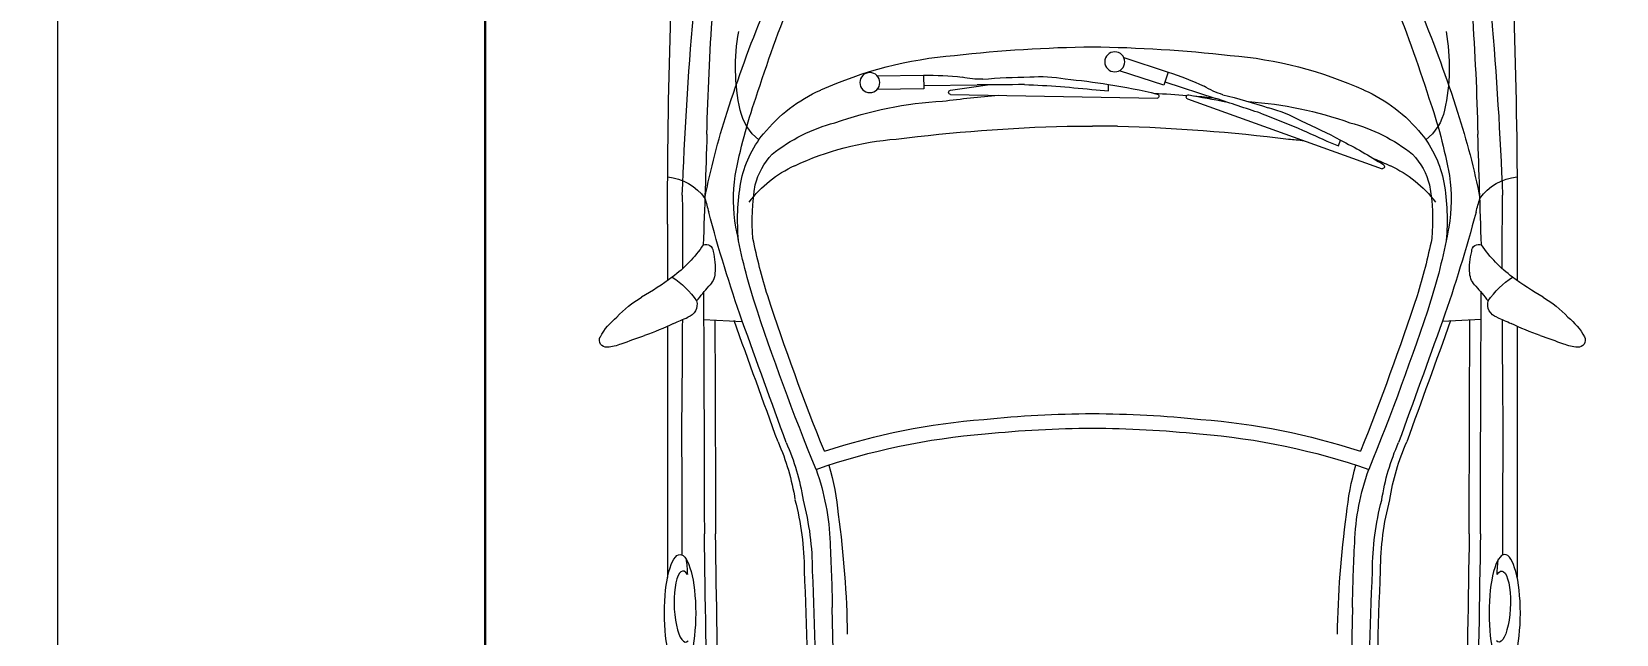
# Model space of a CAD drawing. Header units: metres. Extents: x 2865 to 2957, y -495 to -392.
# Drawn here: x 2878.449 to 2881.711, y -402.98 to -401.739 of the extents above; entities that cross this region are included whole.
import ezdxf

# ---------------------------------------------------------------- set-up
doc = ezdxf.new("R2010")
doc.units = ezdxf.units.M
doc.header["$LTSCALE"] = 12.7
doc.layers.get('Defpoints').update_dxf_attribs({"color": 140})
doc.layers.add('BLK_1_MAX_HEIGHT_CAL_SET_BACK', color=7, linetype='Continuous')
doc.layers.add('PARKING_SLOT', color=7, linetype='Continuous')
doc.styles.add('Annotative', font='ARIALN.TTF')
doc.dimstyles.new('BLD OUTER', dxfattribs={"dimscale": 0.096, "dimtxt": 3, "dimasz": 1.5, "dimexe": 1.524, "dimexo": 3.96875, "dimgap": 0.889, "dimtad": 0, "dimzin": 0, "dimdsep": 46, "dimtxsty": 'Annotative', "dimblk": 'OBLIQUE', "dimcen": 0, "dimdle": 1.5, "dimclrd": 256, "dimadec": 0, "dimazin": 0, "dimtfac": 1, "dimtofl": 0, "dimtmove": 0, "dimatfit": 3, "dimldrblk": 'OPEN', "dimfxl": 0, "dimtolj": 1, "dimtzin": 0, "dimlwd": 18, "dimlwe": 18, "dimarcsym": 0})

# ---------------------------------------------------------------- blocks, each defined once
blk = doc.blocks.new('A$C43C371B0')
at = {"color": 8, "lineweight": 15}
for p, q in [((1.8214, 0.8745), (1.3045, 0.8745)), ((2.0322, 0.8745), (1.9159, 0.8745)), ((1.8357, 0.8003), (1.8315, 0.7206)), ((2.2899, 0.1958), (2.1461, 0.5967)), ((2.193, 0.5065), (2.2051, 0.5106)), ((2.2027, 0.4829), (2.193, 0.5065)), ((2.325, 0.1492), (2.291, 0.2539)), ((2.2991, -0.292), (2.2911, 0.1338)), ((2.345, 0.1557), (2.3184, 0.147)), ((2.3184, 0.147), (2.348, 0.0557)), ((2.375, 0.0647), (2.345, 0.1557)), ((2.2337, 0.052), (2.2337, 0)), ((2.3083, 0.008), (2.3067, 0.0334)), ((2.3067, 0.0334), (2.3194, 0.0334)), ((2.2337, -0.052), (2.2337, 0)), ((2.3174, -0.3474), (2.3187, -0.2373)), ((2.3105, -0.3473), (2.3092, -0.4433)), ((2.3384, -0.3476), (2.3105, -0.3473)), ((2.3377, -0.4434), (2.3384, -0.3476)), ((1.8357, -0.8003), (1.8315, -0.7206)), ((1.8214, -0.8745), (1.3045, -0.8745)), ((2.0322, -0.8745), (1.9159, -0.8745))]:
    blk.add_line(p, q, dxfattribs=at)
for centre in [(2.3662, 0.0461), (2.3234, -0.4582)]:
    blk.add_circle(centre, 0.0206, dxfattribs=at)
for centre, radius, start, end in [((1.7928, 1.0002), 0.0146, 61.2679, 185.4052), ((1.7334, 0.8917), 0.1383, 39.1298, 61.2679), ((1.8866, 1.0091), 0.1088, 185.4052, 201.0799), ((1.6821, 0.8104), 0.2314, 30.5538, 46.7748), ((0.4673, 0.4619), 1.4124, 19.0007, 21.0799), ((2.3349, 1.105), 0.5629, 199.0007, 205.5462), ((2.4865, 1.2806), 0.7003, 210.2289, 216.4083), ((1.332, 0.6257), 0.5487, 22.1824, 25.5462), ((1.7621, 0.9724), 0.1934, 305.3682, 326.2525), ((2.1391, 1.023), 0.2678, 216.1724, 235.9633), ((2.0528, -11.7681), 12.6426, 86.41209, 90.09331), ((2.023, 0.8846), 0.1067, 305.5791, 354.4393), ((1.3081, 1.0478), 0.2144, 270.6486, 279.2775), ((1.3942, 22.7032), 21.8582, 269.88648, 270.56266), ((1.9508, 29.8123), 28.9684, 269.32362, 269.77138), ((1.8668, 0.842), 0.0282, 198.8413, 284.8367), ((1.9508, 29.8123), 28.9684, 269.97826, 270.2785), ((1.7878, -7.0722), 7.9224, 82.42566, 87.80232), ((2.5053, -76.4197), 77.2265, 90.824389, 91.428915), ((0.8747, 220.1774), 219.3792, 270.135671, 270.265464), ((2.8987, -2.3487), 3.2496, 105.0171, 109.1547), ((0.5611, -0.7985), 2.0799, 49.7789, 50.86), ((1.9325, 0.815), 0.038, 222.0009, 267.1344), ((1.9761, 0.7952), 0.0143, 269.0923, 24.0261), ((4.2651, 66.9618), 66.1999, 268.029762, 268.227396), ((1.8423, 1.6071), 0.8449, 284.7005, 286.7041), ((1.787, -0.7161), 1.543, 72.0494, 78.8612), ((2.0773, -4.9382), 5.7335, 83.5774, 88.59982), ((2.5053, -76.4427), 77.2265, 90.824389, 91.428915), ((0.8747, 220.1543), 219.3792, 270.135671, 270.250668), ((1.9416, 0.9149), 0.1383, 265.4027, 284.3253), ((1.4801, -1.7138), 2.5867, 67.5509, 72.3928), ((29.9848, -77.5669), 83.1957, 109.778631, 109.961665), ((29.9856, -77.5502), 83.1957, 109.778631, 109.961665), ((2.2438, -0.4881), 1.2411, 100.1096, 107.2792), ((2.0398, 0.2747), 0.4557, 80.1532, 95.2362), ((2.0833, 0.4032), 0.3355, 81.6697, 99.858), ((2.0772, 0.5054), 0.222, 50.7042, 79.4792), ((1.9329, -0.3409), 1.0943, 70.8711, 79.5208), ((2.2891, 0.6215), 0.1059, 102.1065, 142.116), ((2.3556, 0.3246), 0.4101, 79.783, 102.4929), ((3.5241, -4.3271), 5.2878, 108.1711, 112.1945), ((2.2438, -0.4881), 1.2111, 101.4895, 107.2792), ((2.0398, 0.2747), 0.4257, 80.1532, 95.0208), ((1.9348, 0.5147), 0.2387, 24.2907, 53.384), ((2.0768, 0.5536), 0.145, 46.8249, 75.7194), ((1.3453, -2.2593), 3.1002, 63.8373, 72.2299), ((3.5241, -4.3271), 5.2578, 108.1711, 111.8869), ((1.8948, 0.4379), 0.358, 14.9225, 38.2153), ((2.0195, 0.4317), 0.3155, 23.8282, 51.0817), ((1.3895, 1.0685), 0.4786, 278.9094, 293.7815), ((1.3904, 1.0851), 0.4786, 278.9094, 293.7815), ((0.9407, 9.5421), 8.9568, 270.17638, 272.41583), ((1.3181, 1.1422), 0.5655, 269.9297, 284.9133), ((1.3189, 1.1589), 0.5655, 269.9297, 284.9133), ((2.1506, 0.5969), 0.00448, 29.2388, 183.077), ((1.6089, 0.3586), 0.5999, 21.6547, 25.0683), ((1.349, 0.0801), 0.9582, 26.7006, 32.7982), ((0.9398, 9.5255), 8.9568, 270.17638, 272.41583), ((1.36, 1.033), 0.4931, 271.8026, 289.7596), ((0.2333, 0.1154), 1.3706, 4.4105, 19.3221), ((1.545, 0.2146), 0.8374, 4.7209, 24.2984), ((2.2074, -59.5416), 60.0848, 90.919987, 91.372608), ((1.1598, 2.4957), 1.9913, 270.7901, 277.9108), ((1.1554, 4.8929), 4.3584, 271.1476, 272.8944), ((1.3807, 1.0795), 0.5588, 275.4571, 286.0903), ((0.2333, 0.1154), 1.4006, 4.4267, 18.1511), ((1.5076, 0.2681), 0.7785, 3.9616, 19.6652), ((1.2269, -0.0174), 1.1116, 23.7198, 28.3594), ((0.4493, -0.3407), 1.9372, 20.7742, 25.1621), ((1.6089, 0.3586), 0.5999, 4.3073, 7.3853), ((1.9966, 0.2912), 0.2841, 14.3636, 29.1933), ((-1.4516, -0.0499), 3.6868, 1.5839, 7.0673), ((1.1759, -0.003), 1.1549, 13.6062, 18.4064), ((9.5046, 2.6806), 7.6109, 197.86037, 198.59332), ((-4.7346, -1.0437), 7.1414, 10.01658, 10.63543), ((2.455, 0.3158), 0.1634, 196.7404, 211.6651), ((-0.6654, -0.0505), 3.0632, 0.9445, 6.26), ((0.2819, 0.0375), 2.0214, 4.9046, 6.0596), ((1.7922, -0.0185), 0.5796, 17.4906, 25.3799), ((-0.6627, -0.0138), 2.2747, 0.3485, 5.9214), ((-0.6627, -0.0138), 2.3047, 0.3485, 5.9116), ((2.2938, 0.1975), 0.00426, 203.5538, 13.7973), ((0.2819, 0.0375), 2.0214, 2.5578, 4.4624), ((2.2954, 0.1326), 0.00448, 10.576, 164.4142), ((1.3706, -0.1006), 0.9582, 8.0378, 14.1354), ((1.2237, -0.1538), 1.1116, 5.057, 9.6966), ((-0.6627, 0.0138), 2.2747, 354.0786, 359.6515), ((0.3835, -0.2113), 1.9372, 2.1114, 6.4993), ((-0.6654, 0.0505), 3.0632, 353.74, 359.0555), ((-0.6627, 0.0138), 2.3047, 354.0884, 359.6515), ((-1.4516, 0.0499), 3.6868, 352.9327, 358.4161), ((2.0517, -0.1078), 0.2841, 355.7008, 10.5305), ((1.1801, -0.1239), 1.1549, 354.9434, 359.7436), ((9.9296, -0.2465), 7.6109, 179.19758, 179.93053), ((0.2819, -0.0375), 2.0214, 352.3023, 355.5701), ((0.2333, -0.1154), 1.3706, 340.6779, 355.5895), ((0.2333, -0.1154), 1.4006, 341.8489, 355.5733), ((-4.7527, 0.7816), 7.1414, 351.35379, 351.97263), ((2.4938, -0.2312), 0.1634, 178.0776, 193.0023), ((2.3033, -0.2917), 0.00426, 184.891, 355.1345), ((1.545, -0.2146), 0.8374, 335.7016, 355.2791), ((1.759, -0.3357), 0.5796, 358.8278, 6.7171), ((1.5076, -0.2681), 0.7785, 340.3348, 357.0419), ((1.6089, -0.3586), 0.5999, 334.9317, 355.6927), ((1.1598, -2.4957), 1.9913, 82.0892, 89.2099), ((2.2074, 59.5416), 60.0848, 268.627392, 269.080013), ((1.1554, -4.8929), 4.3584, 87.1056, 88.8524), ((1.36, -1.033), 0.4931, 70.2404, 88.1974), ((1.3807, -1.0795), 0.5588, 73.9097, 84.5429), ((3.5241, 4.3271), 5.2578, 248.1131, 251.8289), ((1.8948, -0.4379), 0.358, 321.7847, 345.0775), ((1.3453, 2.2593), 3.1002, 287.7701, 296.1627), ((0.9398, -9.5255), 8.9568, 87.58417, 89.82362), ((0.9407, -9.5421), 8.9568, 87.58417, 89.82362), ((1.3181, -1.1422), 0.5655, 75.0867, 90.0703), ((3.5241, 4.3271), 5.2878, 247.8055, 251.8289), ((2.0195, -0.4317), 0.3155, 308.9183, 336.1718), ((1.3189, -1.1589), 0.5655, 75.0867, 90.0703), ((1.3895, -1.0685), 0.4786, 66.2185, 81.0906), ((1.3904, -1.0851), 0.4786, 66.2185, 81.0906), ((1.9348, -0.5147), 0.2387, 306.616, 335.7093), ((29.9848, 77.5669), 83.1957, 250.038335, 250.221369), ((29.9856, 77.5502), 83.1957, 250.038335, 250.221369), ((2.2438, 0.4881), 1.2111, 252.7208, 258.5105), ((2.0768, -0.5536), 0.145, 284.2806, 313.1751), ((2.0772, -0.5054), 0.222, 280.5208, 309.2958), ((1.4801, 1.7138), 2.5867, 287.6072, 292.4491), ((2.2438, 0.4881), 1.2411, 252.7208, 259.8904), ((2.0398, -0.2747), 0.4257, 264.9792, 279.8468), ((1.9329, 0.3409), 1.0943, 280.4792, 289.1289), ((2.2891, -0.6215), 0.1059, 217.884, 257.8935), ((2.8987, 2.3487), 3.2496, 250.8453, 254.9829), ((2.0398, -0.2747), 0.4557, 264.7638, 279.8468), ((2.0833, -0.4032), 0.3355, 260.142, 278.3303), ((2.3556, -0.3246), 0.4101, 257.5071, 280.217), ((2.5053, 76.4427), 77.2265, 268.571085, 269.175611), ((2.5053, 76.4197), 77.2265, 268.571085, 269.175611), ((0.8747, -220.1543), 219.3792, 89.749332, 89.864329), ((1.9325, -0.815), 0.038, 92.8656, 137.9991), ((1.9416, -0.9149), 0.1383, 75.6747, 94.5973), ((1.9761, -0.7952), 0.0143, 335.9739, 90.9077), ((1.787, 0.7161), 1.543, 281.1388, 287.9506), ((1.7878, 7.0722), 7.9224, 272.19768, 277.57434), ((2.0773, 4.9382), 5.7335, 271.40018, 276.4226), ((0.8747, -220.1774), 219.3792, 89.734536, 89.864329), ((1.8668, -0.842), 0.0282, 75.1633, 161.1587), ((0.5611, 0.7985), 2.0799, 309.14, 310.2211), ((1.7621, -0.9724), 0.1934, 33.7475, 54.6318), ((2.1391, -1.023), 0.2678, 124.0367, 143.8276), ((4.2651, -66.9618), 66.1999, 91.772604, 91.970238), ((1.8423, -1.6071), 0.8449, 73.2959, 75.2995), ((2.023, -0.8846), 0.1067, 5.5607, 54.4209), ((1.3081, -1.0482), 0.2144, 80.7225, 89.3514), ((1.3942, -22.7032), 21.8582, 89.43734, 90.11352), ((1.9508, -29.8123), 28.9684, 90.22862, 90.67638), ((1.332, -0.6257), 0.5487, 334.4538, 337.8176), ((1.9508, -29.8123), 28.9684, 89.7215, 90.02174), ((2.3349, -1.105), 0.5629, 154.4538, 160.9993), ((2.4865, -1.2806), 0.7003, 143.5917, 149.7711), ((2.0528, 11.7681), 12.6426, 269.90669, 273.58791), ((0.4673, -0.4619), 1.4124, 338.9201, 340.9993), ((1.6821, -0.8104), 0.2314, 313.2252, 329.4462), ((1.8866, -1.0091), 0.1088, 158.9201, 174.5948), ((1.7928, -1.0002), 0.0146, 174.5948, 298.7321), ((1.7334, -0.8917), 0.1383, 298.7321, 320.8702)]:
    blk.add_arc(centre, radius, start, end, dxfattribs=at)
blk.add_ellipse((1.2311, 0.8489), major_axis=(0.1207, 0), ratio=0.266625, dxfattribs=at)
blk.add_ellipse((1.2444, 0.8398), major_axis=(0.0732, 0.003), ratio=0.282687, start_param=5.831331, end_param=9.679202, dxfattribs=at)
at = {"color": 8, "lineweight": 15, "extrusion": (0, 0, -1)}
blk.add_ellipse((1.2311, -0.8489), major_axis=(0.1207, 0), ratio=0.266625, dxfattribs=at)
blk.add_ellipse((1.2444, -0.8402), major_axis=(0.0732, -0.003), ratio=0.282687, start_param=5.831331, end_param=9.679202, dxfattribs=at)
blk = doc.blocks.new('A$C3D04333F')
blk.add_lwpolyline([(0, 0), (5, 0), (5, 2.5), (0, 2.5)], close=True)
at = {"xscale": -1}
blk.add_blockref('A$C43C371B0', (3.7548, 1.25), dxfattribs=at)
blk = doc.blocks.new('_Oblique')
at = {"color": 0, "linetype": 'ByBlock', "lineweight": -2}
blk.add_line((-0.5, -0.5), (0.5, 0.5), dxfattribs=at)
blk = doc.blocks.new('*D117')
at = {"layer": 'BLK_1_MAX_HEIGHT_CAL_SET_BACK', "lineweight": 18}
for p, q in [((2878.5025, -394.5023), (2878.5025, -427.3397)), ((2878.5025, -461.1006), (2878.5025, -428.2632))]:
    blk.add_line(p, q, dxfattribs=at)
at = {"layer": 'BLK_1_MAX_HEIGHT_CAL_SET_BACK', "color": 0, "lineweight": 18}
for p, q in [((2878.1215, -394.6463), (2878.3562, -394.6463)), ((2878.1215, -460.9566), (2878.3562, -460.9566))]:
    blk.add_line(p, q, dxfattribs=at)
at = {"layer": 'Defpoints', "color": 0}
for p in [(2878.5025, -394.6463), (2878.5025, -460.9566), (2878.5025, -460.9566)]:
    blk.add_point(p, dxfattribs=at)
at = {"layer": 'BLK_1_MAX_HEIGHT_CAL_SET_BACK', "lineweight": 18, "xscale": 0.144, "yscale": 0.144, "zscale": 0.144}
for p, rotation in [((2878.5025, -394.6463), 90), ((2878.5025, -460.9566), 270)]:
    blk.add_blockref('_Oblique', p, dxfattribs=dict(at, rotation=rotation))
at = {"layer": 'BLK_1_MAX_HEIGHT_CAL_SET_BACK', "color": 0, "insert": (2878.5025, -427.8015), "char_height": 0.288, "attachment_point": 5, "rotation": 90, "style": 'Annotative'}
blk.add_mtext('\\A1;66.31', dxfattribs=at)
blk = doc.blocks.new('_Open')
at = {"color": 0, "linetype": 'ByBlock', "lineweight": -2}
for p, q in [((-1, 0.167), (0, 0)), ((-1, -0.167), (0, 0)), ((0, 0), (-1, 0))]:
    blk.add_line(p, q, dxfattribs=at)

msp = doc.modelspace()

# ---------------------------------------------------------------- linework, layer by layer
at = {"layer": 'PARKING_SLOT', "color": 30}
msp.add_lwpolyline([(2879.3828, -400.4126), (2881.8828, -400.4126), (2881.8828, -405.4126), (2879.3828, -405.4126)], close=True, dxfattribs=at)

# ---------------------------------------------------------------- block references
at = {"rotation": 270}
msp.add_blockref('A$C3D04333F', (2879.3828, -400.4126), dxfattribs=at)

# ---------------------------------------------------------------- dimensions: what is measured, and where the dimension line sits
at = {"layer": 'BLK_1_MAX_HEIGHT_CAL_SET_BACK', "color": 6}
dim = msp.add_aligned_dim(p1=(2878.5025, -394.6463), p2=(2878.5025, -460.9566), distance=0, dimstyle='BLD OUTER', override={"dimpost": '\\X'}, dxfattribs=at)
dim.commit()
dim.dimension.update_dxf_attribs({"geometry": '*D117', "text_midpoint": (2878.5025, -427.8015)})

doc.saveas('drawing.dxf')
